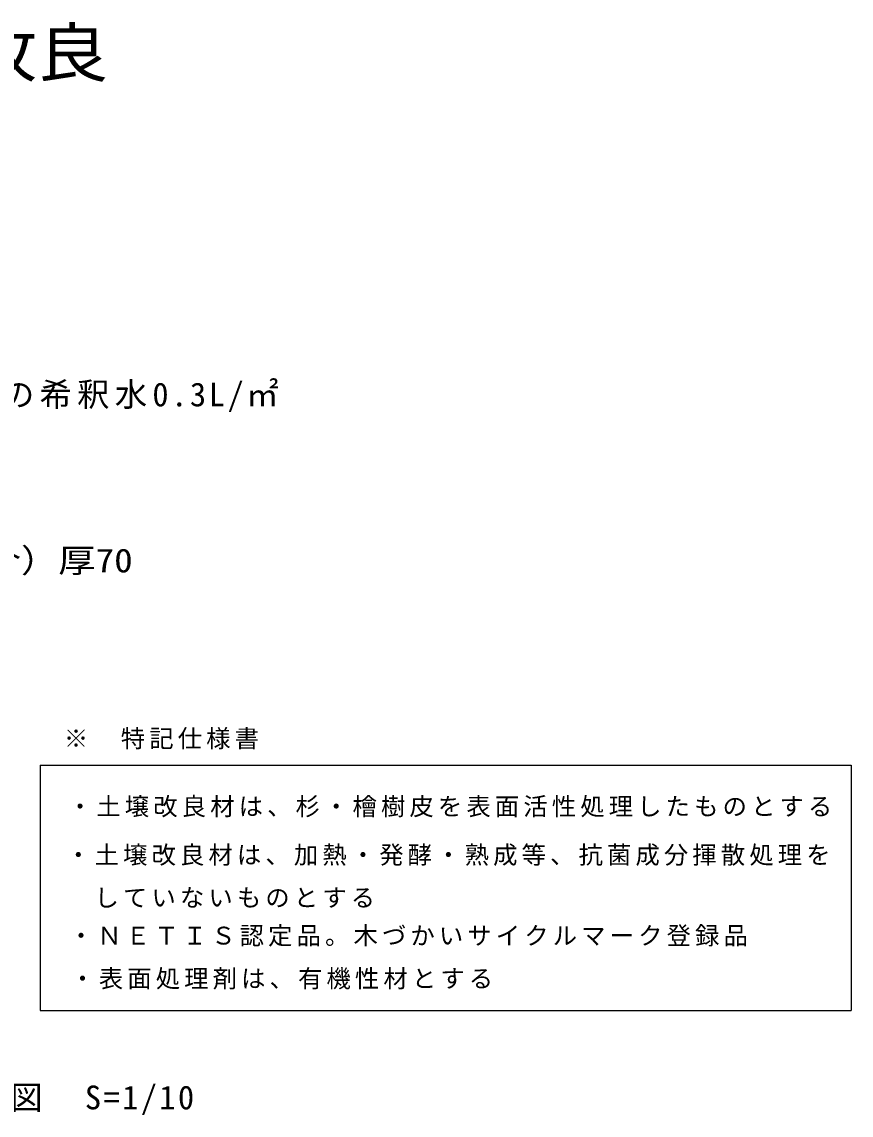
# Model space of a CAD drawing. Units: millimetres, scale not verified. Extents: x -1363 to 1069, y -479 to 869.
# Drawn here: x 46 to 1069, y -479 to 869 of the extents above; entities that cross this region are included whole.
import ezdxf
from ezdxf.enums import TextEntityAlignment as Align

# ---------------------------------------------------------------- set-up
doc = ezdxf.new("R2010")
doc.units = ezdxf.units.MM
doc.header["$LTSCALE"] = 10
doc.layers.add('0-1', color=7, linetype='Continuous')
doc.styles.add('ＭＳ ゴシック', font='')
doc.styles.get('ＭＳ ゴシック').set_extended_font_data('MS Gothic')

msp = doc.modelspace()

# ---------------------------------------------------------------- linework, layer by layer
at = {"layer": '0-1'}
for p, q in [((68.73, -47.46), (1068.73, -47.46)), ((1068.73, -47.46), (1068.73, -349.97))]:
    msp.add_line(p, q, dxfattribs=at)
msp.add_lwpolyline([(68.73, -47.46), (68.73, -349.97), (1068.73, -349.97)], dxfattribs=at)

# ---------------------------------------------------------------- texts
at = {"layer": '0-1', "color": 2, "style": 'ＭＳ ゴシック', "width": 1.1}
msp.add_text('既存\u3000土壌改良', height=58.65, dxfattribs=at).set_placement((-463.14, 783.85), align=Align.BOTTOM_LEFT)
at = {"layer": '0-1', "style": 'ＭＳ ゴシック', "width": 1.15}
msp.add_text('\u3000\u3000\u3000\u3000\u3000\u3000土壌改良（未発酵針葉樹皮土壌改良材\u3000混合）厚70', height=29.33, dxfattribs=at).set_placement((-1151.04, 181.41), align=Align.BOTTOM_LEFT)
at = {"layer": '0-1', "attachment_point": 7, "style": 'ＭＳ ゴシック'}
for s, insert, char_height in [('\\T1.16;有機親水造膜形成材（ﾀﾞｽﾄｺｰﾄ）：水＝1：2の希釈水0.3L/㎡', (-883.19, 387.71), 29.33), ('\\T1.17;※\u3000特記仕様書', (98.12, -27.98), 21.99), ('\\T1.17;・土壌改良材は、杉・檜樹皮を表面活性処理したものとする', (103.09, -111.81), 21.99), ('\\T1.17;・土壌改良材は、加熱・発酵・熟成等、抗菌成分揮散処理を', (100.95, -171.62), 21.99), ('\\T1.17;\u3000していないものとする', (100.87, -223.35), 21.99), ('\\T1.17;・ＮＥＴＩＳ認定品。木づかいサイクルマーク登録品', (104.27, -271.12), 21.99), ('\\T1.17;・表面処理剤は、有機性材とする', (106.09, -324.02), 21.99), ('\\T1.15;Ｅソイルクレイ舗装構造図\u3000S=1/10', (-474.02, -478.85), 29.33)]:
    msp.add_mtext(s, dxfattribs=dict(at, insert=insert, char_height=char_height))

doc.saveas('drawing.dxf')
